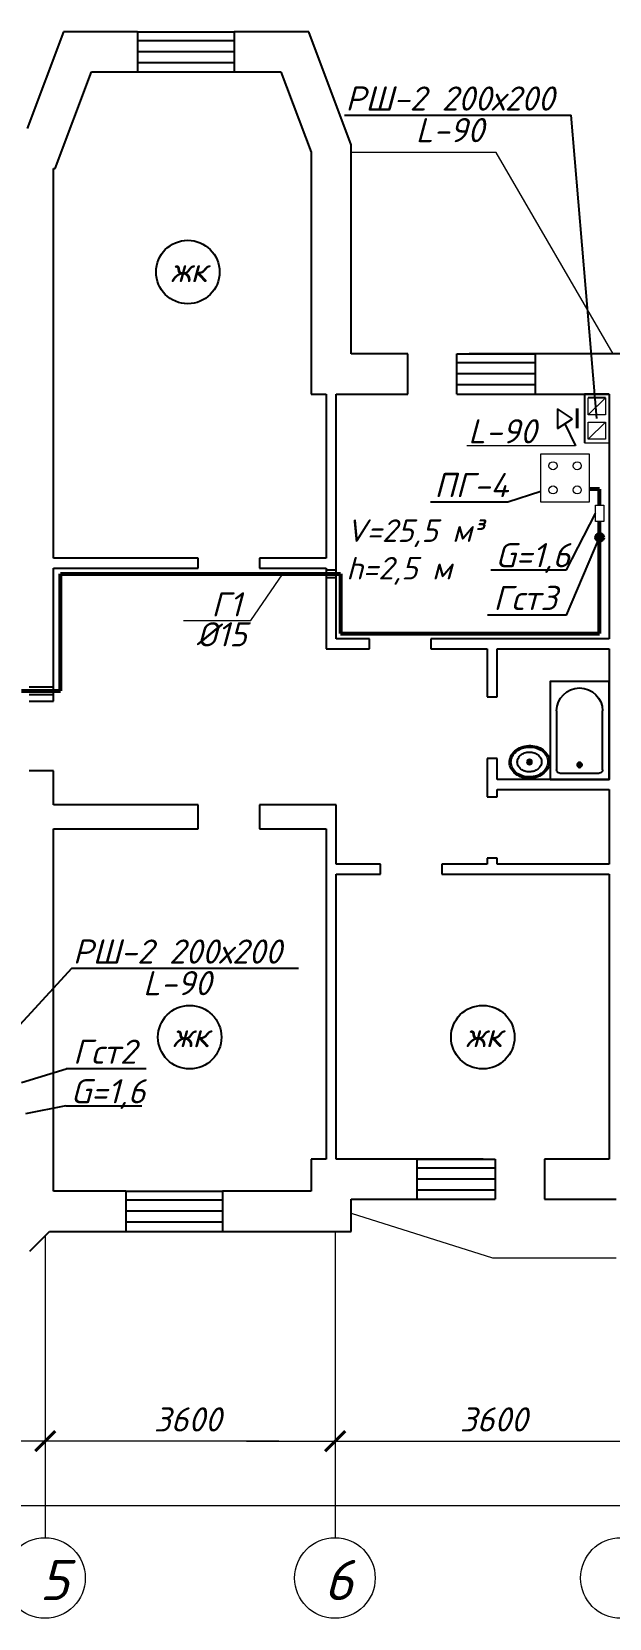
# Model space of a CAD drawing. Header units: millimetres. Extents: x -710977 to 10671, y -929782 to 89628.
# Drawn here: x 1085.2 to 1156.9, y 4615.5 to 4812.6 of the extents above; entities that cross this region are included whole.
import ezdxf

# ---------------------------------------------------------------- set-up
doc = ezdxf.new("R2010")
doc.units = ezdxf.units.MM
doc.header["$LTSCALE"] = 0.4
for name, color, linetype, lineweight in [('A-FLOR', 192, 'Continuous', 9), ('A-WALL', 113, 'Continuous', 9), ('I-WALL', 2, 'Continuous', 9), ('газ', 7, 'Continuous', 40), ('здания', 7, 'Continuous', 25), ('оборудование', 255, 'Continuous', 60)]:
    doc.layers.add(name, color=color, linetype=linetype, lineweight=lineweight)
for name, color, linetype in [('VPORTS', 7, 'Continuous'), ('кварталыИнфо', 7, 'Continuous'), ('подп', 70, 'Continuous')]:
    doc.layers.add(name, color=color, linetype=linetype)
doc.styles.add('Курсив', font='isocpeui.ttf')
doc.styles.add('текстовый', font='isocpeui.ttf', dxfattribs={"height": 5})

# ---------------------------------------------------------------- blocks, each defined once
blk = doc.blocks.new('Ванна — 66 x 152 см')
for p, q in [((8, -18), (10, -18)), ((9, -17), (9, -19))]:
    blk.add_line(p, q)
blk.add_lwpolyline([(0, -36), (0, 0), (60, 0), (60, -36)], close=True)
for points in [[(4, -30), (4, -6)], [(6, -4), (42, -4)], [(42, -32), (6, -32)]]:
    blk.add_lwpolyline(points)
for radius in [1.5, 1]:
    blk.add_circle((9, -18), radius)
for centre, radius, start, end in [((5.75, -5.75), 1.767767, 81.8699, 188.1301), ((42, -18), 14, 270, 90), ((5.75, -30.25), 1.767767, 171.8699, 278.1301)]:
    blk.add_arc(centre, radius, start, end)
blk = doc.blocks.new('Раковина овальная — вид сверху')
for p, q in [((-1, 0), (1, 0)), ((0, 1), (0, -1))]:
    blk.add_line(p, q)
at = {"linetype": 'Continuous'}
for points in [[(-12.2337188035408, 0.3941914712607968, 0.1176342565883263), (-11.46456229543958, -3.361933235489118, 0.104469279667093), (-8.878748691070427, -6.803541973650567, 0.09001578960148493), (-5.082757700676666, -9.072309807490512, 0.08191994915921848), (-0.3227280122732736, -10.01585280257211, 0.08191994915920903), (4.488169920880978, -9.380701564817912, 0.09001578960148009), (8.422342359155778, -7.36101289847943, 0.1044692796670922), (11.22435122606942, -4.093009071543406, 0.1176342565883338), (12.23371880354091, -0.3941914712607968, 0.1176342565883057), (11.46456229543992, 3.361933235488777, 0.1044692796670849), (8.878748691070427, 6.803541973650567, 0.09001578960148834), (5.082757700676325, 9.072309807490683, 0.08191994915920578), (0.3227280122732736, 10.01585280257211, 0.08191994915920695), (-4.488169920880864, 9.380701564817969, 0.0900157896014802), (-8.422342359155778, 7.36101289847943, 0.1044692796670951), (-11.22435122606919, 4.093009071543634, 0.1176342565883402)], [(-11.2862798685012, 0.1590597164737346, 0.1186217001864142), (-10.51590095791209, -3.253161772358112, 0.1046781721811095), (-8.071803350560117, -6.358618019863343, 0.08956206646917378), (-4.537699193222352, -8.366971929609804, 0.08118469889121774), (-0.1289739026695997, -9.15150355811437, 0.08118469889122752), (4.300109150126218, -8.491524865184601, 0.0895620664691798), (7.889406708212618, -6.583562428127607, 0.1046781721811044), (10.42004782883112, -3.548216131892445, 0.1186217001864013), (11.2862798685012, -0.1590597164736209, 0.1186217001863946), (10.51590095791221, 3.253161772357998, 0.1046781721811069), (8.071803350560117, 6.358618019863343, 0.0895620664691756), (4.537699193222124, 8.366971929609917, 0.08118469889121599), (0.1289739026695997, 9.151503558114428, 0.08118469889121414), (-4.300109150125877, 8.491524865184829, 0.08956206646917471), (-7.889406708212618, 6.583562428127607, 0.1046781721811045), (-10.42004782883112, 3.548216131892445, 0.1186217001863946)], [(-7.420452389032903, 0.08298767816017971, 0.1182825673856775), (-6.907065465214487, -2.167464938077501, 0.1046074595377274), (-5.294791470712084, -4.209988192029414, 0.0897179636260996), (-2.966599981142508, -5.52812215268807, 0.08143608252771127), (-0.06751351878551759, -6.036810076758798, 0.08143608252772175), (2.84222437824053, -5.593085960977874, 0.08971796362613145), (5.199312936802016, -4.327350491993343, 0.1046074595376878), (6.85686365682659, -2.321395784920355, 0.1182825673856714), (7.420452389033017, -0.08298767816017971, 0.1182825673856961), (6.907065465214487, 2.167464938077615, 0.1046074595377135), (5.294791470712084, 4.209988192029414, 0.08971796362612645), (2.966599981142622, 5.528122152687843, 0.08143608252774252), (0.06751351878551759, 6.036810076758798, 0.08143608252772248), (-2.842224378240644, 5.593085960977874, 0.08971796362612122), (-5.199312936802016, 4.327350491993343, 0.1046074595377049), (-6.856863656826476, 2.321395784920355, 0.1182825673856712)]]:
    blk.add_lwpolyline(points, format="xyb", close=True, dxfattribs=at)
for radius in [1.5, 1]:
    blk.add_circle((0, 0), radius)
blk = doc.blocks.new('_ArchTick')
at = {"color": 0, "linetype": 'ByBlock', "const_width": 0.150000081}
blk.add_lwpolyline([(-0.5000002699998731, -0.5000002699998731), (0.5000002699998731, 0.5000002699998731)], dxfattribs=at)

msp = doc.modelspace()

# ---------------------------------------------------------------- hatches: boundary and pattern name
at = {"layer": 'оборудование', "lineweight": 60}
h = msp.add_hatch(color=7, dxfattribs=at)
h.paths.add_polyline_path([(1155.682364384673, 4749.779727983933), (1155.311600055371, 4749.629615319177, -0.09647278728819861), (1155.282364384671, 4749.779727983933, -0.4142135623730951), (1155.682364384673, 4750.179727983931)])
h.paths.add_polyline_path([(1156.082364384667, 4749.779727983933, -0.824030676535546), (1155.311600055371, 4749.629615319177), (1155.682364384673, 4749.779727983933)])
h.paths.add_polyline_path([(1156.082364384667, 4749.779727983933), (1155.682364384673, 4749.779727983933), (1155.682364384673, 4750.179727983931, -0.4142135623730951)])

# ---------------------------------------------------------------- linework, layer by layer
at = {"color": 7, "lineweight": 25}
for p, q in [((1098.317401712406, 4812.573720252827), (1098.317401712406, 4807.573720252827)), ((1098.317401712406, 4812.573720252827), (1110.317401712406, 4812.573720252827)), ((1110.317401712406, 4812.573720252827), (1110.317401712406, 4807.573720252827)), ((1098.317401712406, 4811.484469363031), (1110.317401712406, 4811.484469363031)), ((1098.317401712406, 4810.123720252826), (1110.317401712406, 4810.123720252826)), ((1098.317401712406, 4808.762971142618), (1110.317401712406, 4808.762971142618)), ((1098.317401712406, 4807.573720252827), (1110.317401712406, 4807.573720252827)), ((1137.966141364911, 4767.573720252827), (1137.966141364911, 4772.573720252827)), ((1137.966141364911, 4771.484469363035), (1147.658277023039, 4771.484469363035)), ((1137.966141364911, 4770.123720252826), (1147.658277023039, 4770.123720252826)), ((1137.966141364911, 4768.762971142622), (1147.658277023039, 4768.762971142622)), ((1133.034005706782, 4667.573720252827), (1133.034005706782, 4672.573720252827)), ((1133.034005706782, 4671.484469363035), (1142.726141364911, 4671.484469363035)), ((1133.034005706782, 4670.123720252826), (1142.726141364911, 4670.123720252826)), ((1096.84614136491, 4668.573720252827), (1096.84614136491, 4663.573720252827)), ((1096.84614136491, 4668.573720252827), (1108.84614136491, 4668.573720252827)), ((1108.84614136491, 4668.573720252827), (1108.84614136491, 4663.573720252827)), ((1133.034005706782, 4668.762971142622), (1142.726141364911, 4668.762971142622)), ((1096.84614136491, 4667.484469363031), (1108.84614136491, 4667.484469363031)), ((1096.84614136491, 4666.123720252826), (1108.84614136491, 4666.123720252826)), ((1096.84614136491, 4664.762971142618), (1108.84614136491, 4664.762971142618)), ((1096.84614136491, 4663.573720252827), (1108.84614136491, 4663.573720252827))]:
    msp.add_line(p, q, dxfattribs=at)
at = {"lineweight": -3, "ltscale": 0.08}
for p, q in [((1123.991913980106, 4802.204604019615), (1152.135971399548, 4802.204604019615)), ((1090.13771266854, 4696.266825200597), (1118.281770087982, 4696.266825200597))]:
    msp.add_line(p, q, dxfattribs=at)
for p, q in [((1155.318689424806, 4764.527846353048), (1152.135971399548, 4802.204604019615)), ((1144.299868504895, 4754.177456281977), (1148.393614882458, 4755.532743726054)), ((1134.683171875311, 4754.177456281977), (1144.299868504895, 4754.177456281977)), ((1151.571529454086, 4745.748964549741), (1155.182364384673, 4752.76161049513)), ((1151.571529454086, 4740.124487400404), (1155.682364384673, 4749.779727983933)), ((1142.15187377901, 4745.748964549741), (1151.571529454086, 4745.748964549741)), ((1083.908153173121, 4682.087115627131), (1089.456025376916, 4683.775661855936)), ((1089.418101323787, 4679.175565439848), (1084.408153173121, 4678.173998962564)), ((1089.418101323787, 4679.175565439848), (1098.837756998862, 4679.175565439848))]:
    msp.add_line(p, q)
at = {"lineweight": 20}
for p, q in [((1154.273497217358, 4765.001076105275), (1154.273497217358, 4767.119724226788)), ((1154.273497217358, 4765.001076105275), (1156.392145338871, 4767.119724226788)), ((1156.392145338871, 4767.119724226788), (1156.392145338871, 4765.001076105275)), ((1156.84614136491, 4761.520439905647), (1156.84614136491, 4767.573720252827)), ((1156.392145338871, 4765.001076105275), (1154.273497217358, 4765.001076105275)), ((1154.273497217358, 4764.093084053198), (1156.392145338871, 4764.093084053198)), ((1154.273497217358, 4761.974435931685), (1154.273497217358, 4764.093084053198)), ((1154.273497217358, 4761.974435931685), (1156.392145338871, 4764.093084053198)), ((1156.392145338871, 4764.093084053198), (1156.392145338871, 4761.974435931685)), ((1153.819501191319, 4761.520439905647), (1156.84614136491, 4761.520439905647)), ((1156.392145338871, 4761.974435931685), (1154.273497217358, 4761.974435931685)), ((1148.393614882458, 4760.168881178608), (1154.393614882458, 4760.168881178608)), ((1148.393614882458, 4754.168881178608), (1148.393614882458, 4760.168881178608)), ((1154.393614882458, 4760.168881178608), (1154.393614882458, 4754.168881178608)), ((1154.393614882458, 4754.168881178608), (1148.393614882458, 4754.168881178608)), ((1155.182364384673, 4751.76161049513), (1155.182364384673, 4753.76161049513)), ((1155.182364384673, 4753.76161049513), (1156.182364384673, 4753.76161049513)), ((1156.182364384673, 4753.76161049513), (1156.182364384673, 4751.76161049513)), ((1155.682364384673, 4751.76161049513), (1155.182364384673, 4751.76161049513)), ((1156.182364384673, 4751.76161049513), (1155.682364384673, 4751.76161049513))]:
    msp.add_line(p, q, dxfattribs=at)
at = {"color": 0, "ltscale": 0.5}
for p, q in [((1152.311003532721, 4764.509303911374), (1150.430037362945, 4765.753127583227)), ((1150.430037362945, 4763.278634728642), (1152.311003532721, 4764.509303911374))]:
    msp.add_line(p, q, dxfattribs=at)
at = {"color": 0, "lineweight": 40}
msp.add_line((1152.882455992483, 4765.765300158501), (1152.882455992483, 4763.328859999974), dxfattribs=at)
at = {"lineweight": 40}
msp.add_line((1152.882455992483, 4763.666729393114), (1152.882455992483, 4765.427430765361), dxfattribs=at)
msp.add_line((1152.882455992483, 4763.666729393114), (1152.882455992483, 4765.427430765361), dxfattribs=at)
at = {"color": 7, "lineweight": 20}
for p, q in [((1112.351060310903, 4739.443375250512), (1116.361198489387, 4745.239856373099)), ((1104.008146953041, 4739.443375250512), (1112.351060310903, 4739.443375250512))]:
    msp.add_line(p, q, dxfattribs=at)
at = {"color": 2, "ltscale": 0.5}
for centre in [(1104.540554447965, 4782.728796909435), (1104.77624254801, 4687.70447822993), (1141.168474036771, 4687.713784273265)]:
    msp.add_circle(centre, 3.942774029048451, dxfattribs=at)
at = {"lineweight": 20}
for centre in [(1149.893614882458, 4758.668881178608), (1152.893614882458, 4758.668881178608), (1149.893614882458, 4755.668881178608), (1152.893614882458, 4755.668881178608)]:
    msp.add_circle(centre, 0.5, dxfattribs=at)
at = {"layer": 'A-FLOR', "color": 0}
for p, q in [((1142.84614136491, 4797.573720252827), (1124.84614136491, 4797.573720252827)), ((1157.34614136491, 4772.573720252827), (1142.84614136491, 4797.573720252827)), ((1124.84614136491, 4665.830535361418), (1142.383734892238, 4660.318720252828)), ((1142.383734892238, 4660.318720252828), (1157.726141364911, 4660.318720252828))]:
    msp.add_line(p, q, dxfattribs=at)
at = {"layer": 'A-WALL', "lineweight": 25}
for p, q in [((1089.113640194498, 4812.573720252827), (1084.613640194498, 4800.573720252827)), ((1098.317401712406, 4812.573720252827), (1089.113640194498, 4812.573720252827)), ((1119.578642535322, 4812.573720252827), (1110.317401712406, 4812.573720252827)), ((1124.84614136491, 4798.527056707258), (1119.578642535322, 4812.573720252827)), ((1088.078642535322, 4795.573720252827), (1092.578642535322, 4807.573720252827)), ((1092.578642535322, 4807.573720252827), (1098.317401712406, 4807.573720252827)), ((1110.317401712406, 4807.573720252827), (1116.113640194499, 4807.573720252827)), ((1116.113640194499, 4807.573720252827), (1119.84614136491, 4797.620383798396)), ((1124.84614136491, 4772.573720252827), (1124.84614136491, 4798.527056707258)), ((1119.84614136491, 4797.620383798396), (1119.84614136491, 4767.573720252827)), ((1087.84614136491, 4795.573720252827), (1088.078642535322, 4795.573720252827)), ((1087.84614136491, 4747.193720252826), (1087.84614136491, 4795.573720252827)), ((1131.84614136491, 4772.573720252827), (1124.84614136491, 4772.573720252827)), ((1131.84614136491, 4767.573720252827), (1131.84614136491, 4772.573720252827)), ((1158.346141364911, 4772.573720252827), (1139.466141364911, 4772.573720252827)), ((1119.84614136491, 4767.573720252827), (1121.726141364911, 4767.573720252827)), ((1122.966141364911, 4767.573720252827), (1131.84614136491, 4767.573720252827)), ((1139.466141364911, 4767.573720252827), (1156.84614136491, 4767.573720252827)), ((1156.84614136491, 4767.573720252827), (1156.84614136491, 4737.193720252826)), ((1087.84614136491, 4729.432302485964), (1087.84614136491, 4745.953720252826)), ((1156.84614136491, 4735.953720252826), (1156.84614136491, 4719.693720252826)), ((1084.84614136491, 4729.432302485964), (1087.84614136491, 4729.432302485964)), ((1087.84614136491, 4720.792302485965), (1084.84614136491, 4720.792302485965)), ((1087.84614136491, 4716.573720252827), (1087.84614136491, 4720.792302485965)), ((1156.84614136491, 4718.453720252826), (1156.84614136491, 4709.193720252826)), ((1105.84614136491, 4716.573720252827), (1087.84614136491, 4716.573720252827)), ((1105.84614136491, 4713.573720252827), (1105.84614136491, 4716.573720252827)), ((1122.966141364911, 4716.573720252827), (1113.466141364909, 4716.573720252827)), ((1113.466141364909, 4716.573720252827), (1113.466141364909, 4713.573720252827)), ((1122.966141364911, 4713.573720252827), (1122.966141364911, 4716.573720252827)), ((1087.84614136491, 4668.573720252827), (1087.84614136491, 4713.573720252827)), ((1087.84614136491, 4713.573720252827), (1105.84614136491, 4713.573720252827)), ((1113.466141364909, 4713.573720252827), (1121.726141364911, 4713.573720252827)), ((1156.84614136491, 4707.953720252826), (1156.84614136491, 4672.573720252827)), ((1121.726141364911, 4672.573720252827), (1119.84614136491, 4672.573720252827)), ((1119.84614136491, 4672.573720252827), (1119.84614136491, 4668.573720252827)), ((1141.226141364911, 4672.573720252827), (1122.966141364911, 4672.573720252827)), ((1156.84614136491, 4672.573720252827), (1148.84614136491, 4672.573720252827)), ((1148.84614136491, 4672.573720252827), (1148.84614136491, 4667.573720252827)), ((1096.84614136491, 4668.573720252827), (1087.84614136491, 4668.573720252827)), ((1119.84614136491, 4668.573720252827), (1108.84614136491, 4668.573720252827)), ((1124.84614136491, 4663.573720252827), (1124.84614136491, 4667.573720252827)), ((1124.84614136491, 4667.573720252827), (1141.226141364911, 4667.573720252827)), ((1148.84614136491, 4667.573720252827), (1157.726141364911, 4667.573720252827)), ((1084.918917490508, 4661.110962472494), (1087.381675270841, 4663.573720252827)), ((1087.381675270841, 4663.573720252827), (1096.84614136491, 4663.573720252827)), ((1108.84614136491, 4663.573720252827), (1124.84614136491, 4663.573720252827))]:
    msp.add_line(p, q, dxfattribs=at)
at = {"layer": 'I-WALL', "lineweight": 25}
for p, q in [((1121.726141364911, 4767.573720252827), (1121.726141364911, 4747.193720252826)), ((1122.966141364911, 4737.193720252826), (1122.966141364911, 4767.573720252827)), ((1105.84614136491, 4747.193720252826), (1087.84614136491, 4747.193720252826)), ((1105.84614136491, 4745.953720252826), (1105.84614136491, 4747.193720252826)), ((1121.726141364911, 4747.193720252826), (1113.466141364909, 4747.193720252826)), ((1113.466141364909, 4747.193720252826), (1113.466141364909, 4745.953720252826)), ((1087.84614136491, 4745.953720252826), (1105.84614136491, 4745.953720252826)), ((1113.466141364909, 4745.953720252826), (1121.726141364911, 4745.953720252826)), ((1121.726141364911, 4745.953720252826), (1121.726141364911, 4735.953720252826)), ((1127.10614136491, 4737.193720252826), (1122.966141364911, 4737.193720252826)), ((1127.10614136491, 4735.953720252826), (1127.10614136491, 4737.193720252826)), ((1156.84614136491, 4737.193720252826), (1134.726141364911, 4737.193720252826)), ((1134.726141364911, 4737.193720252826), (1134.726141364911, 4735.953720252826)), ((1121.726141364911, 4735.953720252826), (1127.10614136491, 4735.953720252826)), ((1134.726141364911, 4735.953720252826), (1141.726141364911, 4735.953720252826)), ((1141.726141364911, 4735.953720252826), (1141.726141364911, 4729.953720252826)), ((1142.966141364911, 4735.953720252826), (1156.84614136491, 4735.953720252826)), ((1142.966141364911, 4729.953720252826), (1142.966141364911, 4735.953720252826)), ((1141.726141364911, 4729.953720252826), (1142.966141364911, 4729.953720252826)), ((1142.966141364911, 4722.333720252827), (1141.726141364911, 4722.333720252827)), ((1141.726141364911, 4722.333720252827), (1141.726141364911, 4717.573720252827)), ((1142.966141364911, 4719.693720252826), (1142.966141364911, 4722.333720252827)), ((1156.84614136491, 4719.693720252826), (1142.966141364911, 4719.693720252826)), ((1141.726141364911, 4717.573720252827), (1142.966141364911, 4717.573720252827)), ((1142.966141364911, 4718.453720252826), (1156.84614136491, 4718.453720252826)), ((1142.966141364911, 4717.573720252827), (1142.966141364911, 4718.453720252826)), ((1121.726141364911, 4713.573720252827), (1121.726141364911, 4672.573720252827)), ((1122.966141364911, 4709.193720252826), (1122.966141364911, 4713.573720252827)), ((1128.466141364911, 4709.193720252826), (1122.966141364911, 4709.193720252826)), ((1128.466141364911, 4707.953720252826), (1128.466141364911, 4709.193720252826)), ((1141.726141364911, 4709.193720252826), (1136.086141364912, 4709.193720252826)), ((1136.086141364912, 4709.193720252826), (1136.086141364912, 4707.953720252826)), ((1142.966141364911, 4709.953720252826), (1141.726141364911, 4709.953720252826)), ((1141.726141364911, 4709.953720252826), (1141.726141364911, 4709.193720252826)), ((1142.966141364911, 4709.193720252826), (1142.966141364911, 4709.953720252826)), ((1156.84614136491, 4709.193720252826), (1142.966141364911, 4709.193720252826)), ((1122.966141364911, 4672.573720252827), (1122.966141364911, 4707.953720252826)), ((1122.966141364911, 4707.953720252826), (1128.466141364911, 4707.953720252826)), ((1136.086141364912, 4707.953720252826), (1156.84614136491, 4707.953720252826))]:
    msp.add_line(p, q, dxfattribs=at)
at = {"layer": 'VPORTS'}
for p, q in [((1137.966141364911, 4772.573720252827), (1147.658277023039, 4772.573720252828)), ((1147.658277023039, 4772.573720252828), (1147.658277023039, 4767.573720252827)), ((1137.966141364911, 4767.573720252827), (1147.658277023039, 4767.573720252827)), ((1133.034005706782, 4672.573720252827), (1142.726141364911, 4672.573720252828)), ((1142.726141364911, 4672.573720252828), (1142.726141364911, 4667.573720252827)), ((1133.034005706782, 4667.573720252827), (1142.726141364911, 4667.573720252827)), ((1141.226141364911, 4667.573720252827), (1142.726141364911, 4667.573720252827))]:
    msp.add_line(p, q, dxfattribs=at)
at = {"layer": 'VPORTS', "ltscale": 0.2}
for p, q in [((1121.726141364911, 4745.739856373099), (1122.966141364911, 4745.739856373099)), ((1122.966141364911, 4744.739856373099), (1121.726141364911, 4744.739856373099)), ((1084.84614136491, 4731.234345704085), (1087.84614136491, 4731.234345704085)), ((1087.84614136491, 4730.234345704085), (1084.84614136491, 4730.234345704085))]:
    msp.add_line(p, q, dxfattribs=at)
at = {"layer": 'газ', "color": 0, "lineweight": 25, "ltscale": 0.08}
msp.add_line((1151.370520447833, 4763.893969320008), (1152.6753197535, 4761.149160357205), dxfattribs=at)
at = {"layer": 'газ', "color": 0, "linetype": 'Continuous', "lineweight": 20, "ltscale": 0.08}
for p, q in [((1086.84614136491, 4663.038186346896), (1086.84614136491, 4625.538329677946)), ((1122.84614136491, 4663.573720252827), (1122.84614136491, 4625.538329677946)), ((952.84614136491, 4629.538186346894), (1158.34614136489, 4629.538186346894))]:
    msp.add_line(p, q, dxfattribs=at)
at = {"layer": 'газ', "color": 0, "lineweight": 20, "ltscale": 0.08}
for p, q in [((1115.84614136491, 4637.538186346894), (1079.84614136491, 4637.538186346894)), ((1111.84614136491, 4637.538186346894), (1158.34614136489, 4637.538186346894))]:
    msp.add_line(p, q, dxfattribs=at)
at = {"layer": 'газ', "color": 0, "linetype": 'Continuous', "lineweight": 20, "ltscale": 0.08}
for centre in [(1086.808551762505, 4620.538470977763), (1122.808551762505, 4620.538470977763), (1158.308551762485, 4620.538470977763)]:
    msp.add_circle(centre, 5, dxfattribs=at)
at = {"layer": 'здания', "color": 0, "lineweight": 20}
msp.add_line((1152.6753197535, 4761.149160357205), (1139.198669639752, 4761.149160357205), dxfattribs=at)
at = {"layer": 'кварталыИнфо', "ltscale": 0.12}
for p, q in [((1156.84614136491, 4767.573720252827), (1153.819501191319, 4767.573720252827)), ((1153.819501191319, 4767.573720252827), (1153.819501191319, 4761.520439905647)), ((1156.392145338871, 4767.119724226788), (1154.273497217358, 4767.119724226788)), ((1150.430037362945, 4765.753127583227), (1150.430037362945, 4763.278634728642)), ((1151.571529454086, 4740.124487400404), (1141.745149045439, 4740.124487400404)), ((1090.13771266854, 4696.266825200597), (1081.813218258292, 4687.207040339621)), ((1099.375681051988, 4683.775661855936), (1089.456025376916, 4683.775661855936))]:
    msp.add_line(p, q, dxfattribs=at)
at = {"layer": 'оборудование', "lineweight": 53}
for p, q in [((1155.682364384673, 4755.76161049513), (1154.393614882458, 4755.761610495129)), ((1155.682364384673, 4753.76161049513), (1155.682364384673, 4755.76161049513)), ((1155.682364384673, 4737.849979062225), (1155.682364384673, 4751.76161049513)), ((1088.719776793456, 4730.734345704085), (1088.719776793456, 4745.239856373099)), ((1088.719776793456, 4745.239856373099), (1123.501763398657, 4745.239856373099)), ((1123.501763398657, 4745.239856373099), (1123.501763398657, 4737.849979062225)), ((1123.501763398657, 4737.849979062225), (1155.682364384673, 4737.849979062225)), ((1083.908153173121, 4730.734345704085), (1088.719776793456, 4730.734345704085))]:
    msp.add_line(p, q, dxfattribs=at)
at = {"layer": 'оборудование', "color": 7, "lineweight": 60}
msp.add_circle((1155.682364384673, 4749.779727983933), 0.4, dxfattribs=at)

# ---------------------------------------------------------------- block references
at = {"xscale": -0.2032, "yscale": 0.2032, "zscale": 0.2032, "rotation": 270}
msp.add_blockref('Ванна — 66 x 152 см', (1156.84614136491, 4719.693720252826), dxfattribs=at)
at = {"xscale": -0.2032, "yscale": 0.2032, "zscale": 0.2032}
msp.add_blockref('Раковина овальная — вид сверху', (1146.966812635185, 4721.882056025164), dxfattribs=at)
at = {"layer": 'газ', "color": 0, "lineweight": 20, "ltscale": 0.08, "xscale": 2.5, "yscale": 2.5, "zscale": 2.5}
for p in [(1086.84614136491, 4637.538186346894), (1122.84614136491, 4637.538186346894)]:
    msp.add_blockref('_ArchTick', p, dxfattribs=at)
at = {"layer": 'газ', "color": 0, "lineweight": 20, "ltscale": 0.08, "xscale": 2.5, "yscale": 2.5, "zscale": 2.5, "rotation": 180}
for p in [(1086.84614136491, 4637.538186346894), (1122.84614136491, 4637.538186346894)]:
    msp.add_blockref('_ArchTick', p, dxfattribs=at)

# ---------------------------------------------------------------- texts
at = {"color": 2, "ltscale": 0.5, "char_height": 3, "attachment_point": 1, "style": 'Курсив'}
for s, insert in [('жк', (1102.417346717855, 4784.482896338249)), ('жк', (1102.6530348179, 4689.458577658744)), ('{\\fISOCPEUR|b0|i1|c204|p34;жк}', (1139.045266306661, 4689.467883702079))]:
    msp.add_mtext_dynamic_manual_height_columns(s, width=3.344620318966918, gutter_width=15, heights=[0], dxfattribs=dict(at, insert=insert))
at = {"color": 7, "lineweight": 20, "char_height": 3, "width": 14.94503676346183, "attachment_point": 1, "style": 'текстовый'}
for s, insert in [('{\\fISOCPEUR|b0|i1|c204|p34;Г1}', (1107.465150132193, 4742.95194912945)), ('{\\fISOCPEUR|b0|i1|c0|p34;%%C15}', (1105.593747817329, 4739.23807254975))]:
    msp.add_mtext(s, dxfattribs=dict(at, insert=insert))
at = {"color": 7, "lineweight": 25, "char_height": 5, "attachment_point": 1, "style": 'текстовый'}
for s, insert in [('{\\fISOCPEUR|b0|i1|c204|p34;5}', (1086.144641282103, 4622.788470447502)), ('{\\fISOCPEUR|b0|i1|c204|p34;6}', (1121.442030431885, 4622.788470447502))]:
    msp.add_mtext(s, dxfattribs=dict(at, insert=insert))
at = {"layer": 'газ', "color": 0, "lineweight": 25, "ltscale": 0.08, "style": 'текстовый'}
for p in [(1132.849966194481, 4798.854959370874), (1098.995764882915, 4692.917180551856)]:
    msp.add_text('L-90', height=3, dxfattribs=at).set_placement(p)
at = {"layer": 'здания', "color": 0, "lineweight": 20, "insert": (1139.366067015662, 4764.451587270081), "char_height": 3, "attachment_point": 1, "style": 'текстовый'}
msp.add_mtext_dynamic_manual_height_columns('L-90', width=6.737095363438129, gutter_width=25, heights=[0], dxfattribs=at)
at = {"layer": 'здания', "color": 7, "lineweight": 20, "char_height": 3, "attachment_point": 1, "style": 'текстовый'}
for s, insert in [('{\\fISOCPEUR|b0|i1|c204|p34;ПГ-4}', (1135.156193390945, 4757.773228096943)), ('{\\fISOCPEUR|b0|i1|c204|p34;G=1,6}', (1142.728674834801, 4749.063910464938)), ('{\\fISOCPEUR|b0|i1|c204|p34;Гст3}', (1142.482069457059, 4743.75499294679)), ('{\\fISOCPEUR|b0|i1|c204|p34;Гст2}', (1090.286221054961, 4687.406167402321)), ('{\\fISOCPEUR|b0|i1|c204|p34;G=1,6}', (1089.994902379578, 4682.490511355046))]:
    msp.add_mtext_dynamic_manual_height_columns(s, width=6.737095363438129, gutter_width=25, heights=[0], dxfattribs=dict(at, insert=insert))
at = {"layer": 'здания', "color": 7, "lineweight": 20, "insert": (1124.220203826902, 4752.014224534621), "char_height": 2.8, "width": 21.88534707827694, "attachment_point": 1, "style": 'текстовый'}
msp.add_mtext('V=2{\\fISOCPEUR|b0|i1|c204|p34;5},{\\fISOCPEUR|b0|i1|c204|p34;5} {\\fISOCPEUR|b0|i1|c204|p34;м}³\\Ph=2,5 {\\fISOCPEUR|b0|i1|c204|p34;м}', dxfattribs=at)
at = {"layer": 'подп', "color": 0, "style": 'текстовый'}
for p in [(1124.123398735701, 4802.779711325436), (1090.269197424135, 4696.841932506419)]:
    msp.add_text('РШ-2 200х200', height=3, dxfattribs=at).set_placement(p)

# ---------------------------------------------------------------- next in the draw order: texts
at = {"layer": 'газ', "color": 0, "lineweight": 20, "ltscale": 0.08, "char_height": 3, "attachment_point": 5, "bg_fill": 3, "box_fill_scale": 1.1, "bg_fill_color": 256, "bg_fill_true_color": 13158600, "bg_fill_transparency": 0}
for insert in [(1104.51806481829, 4640.232091900485), (1142.522318960109, 4640.232091900485)]:
    msp.add_mtext('{\\fISOCPEUR|b0|i1|c0|p34;3\\fISOCPEUR|b0|i1|c204|p34;6\\fISOCPEUR|b0|i1|c0|p34;00}', dxfattribs=dict(at, insert=insert))

doc.saveas('drawing.dxf')
